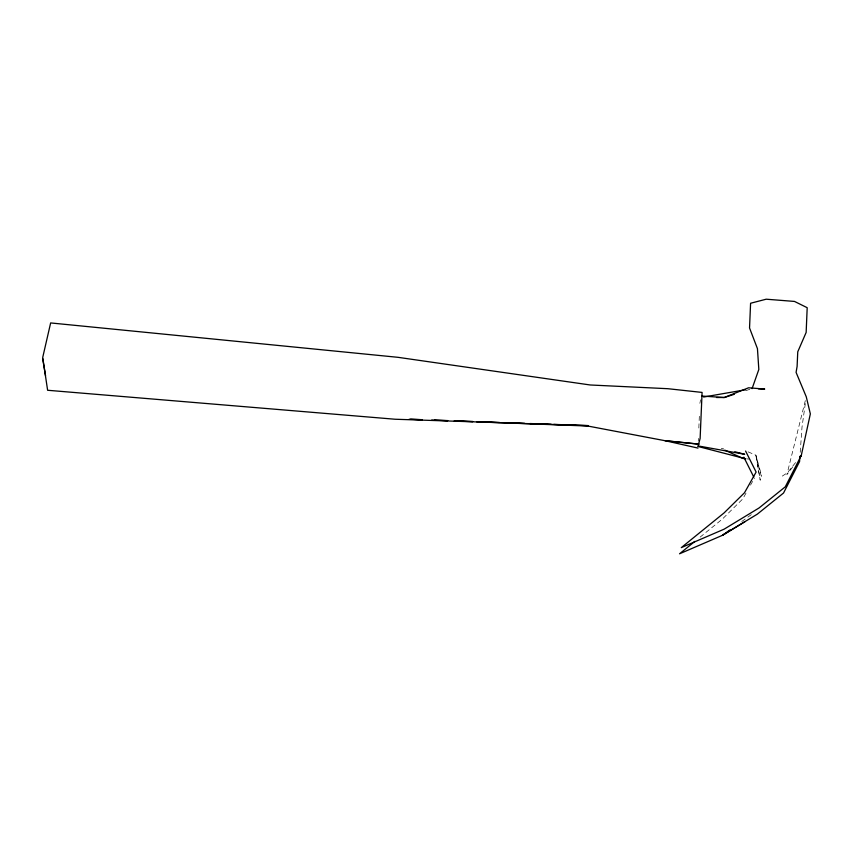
<?xml version="1.0" encoding="UTF-8"?>
<svg xmlns="http://www.w3.org/2000/svg" width="853" height="853" viewBox="0 0 853 853"><rect width="100%" height="100%" fill="white"/><g stroke="black" fill="none" stroke-linecap="round" stroke-linejoin="round"><path stroke-width="0.64" stroke-dasharray="4.26 3.2" d="M698.287 440.905L698.394 438.399M698.842 428.014L699.439 413.716M800.221 452.293L802.012 427.076L805.712 400.729M699.886 403.33L700.558 399.833M805.317 400.611L786.85 474.758L794.452 464.576M746.002 493.173L742.771 498.92L722.331 519.104L698.906 538.104M750.512 485.133L754.383 478.234M795.572 462.571L787.404 472.786L780.495 477.253M741.758 521.492L752.506 513.794M745.767 390.631L750.832 389.011M746.663 458.871L748.795 459.042M721.275 448.294L723.739 448.923M748.081 451.877L755.875 455.15L761.036 473.618L761.345 476.273L755.875 455.15L760.247 480.196L755.875 455.15"/><path stroke-width="1.28" d="M799.933 456.28L799.56 461.59L783.544 493.013L757.357 514.124L722.416 535.332L679.553 553.8L694.832 541.41M752.09 388.616L758.829 369.456L757.443 348.642L749.542 327.968L750.587 303.252L766.186 299.2L794.495 301.429L807.194 307.698L806.149 332.425L797.758 351.809L797.107 366.417L796.084 372.388L806.266 396.784L810.35 413.886L801.298 455.406L785.282 486.828L759.095 507.94L724.144 529.159L681.291 547.626L724.069 512.93L744.509 492.746L756.121 472.061L745.586 451.034M799.773 457.443L801.298 455.406L799.656 457.453M729.933 529.948L722.416 535.332L745.149 521.514M734.38 394.267L724.261 397.509L716.509 397.509M703.618 397.04L745.543 389.746M758.413 388.84L764.736 389.064L748.539 387.795L724.261 397.509L701.923 396.059M410.549 419.249L421.158 419.623M434.433 420.102L447.697 420.582M458.317 420.955L472.903 421.489M482.19 421.819L499.442 422.438M506.074 422.672L524.659 423.344M529.958 423.536L551.187 424.293M553.842 424.389L588.346 425.626L395.131 419.239L47.619 390.269L42.714 357.46L50.647 322.935L397.924 357.311L590.244 384.98L667.867 388.701L702.083 392.423L700.121 438.485L698.074 445.916L744.68 454.265L734.828 451.759M409.173 419.228L422.406 419.729M431.671 420.081L447.548 420.689M454.159 420.945L472.69 421.649M476.656 421.798L587.802 426.031L665.489 440.798L699.087 444.157L664.967 440.681L697.989 448.081M697.893 446.439L745.586 458.797M724.73 450.117L743.453 458.626M743.859 457.208L753.828 477.126M42.661 358.655L45.55 375.715"/></g></svg>
